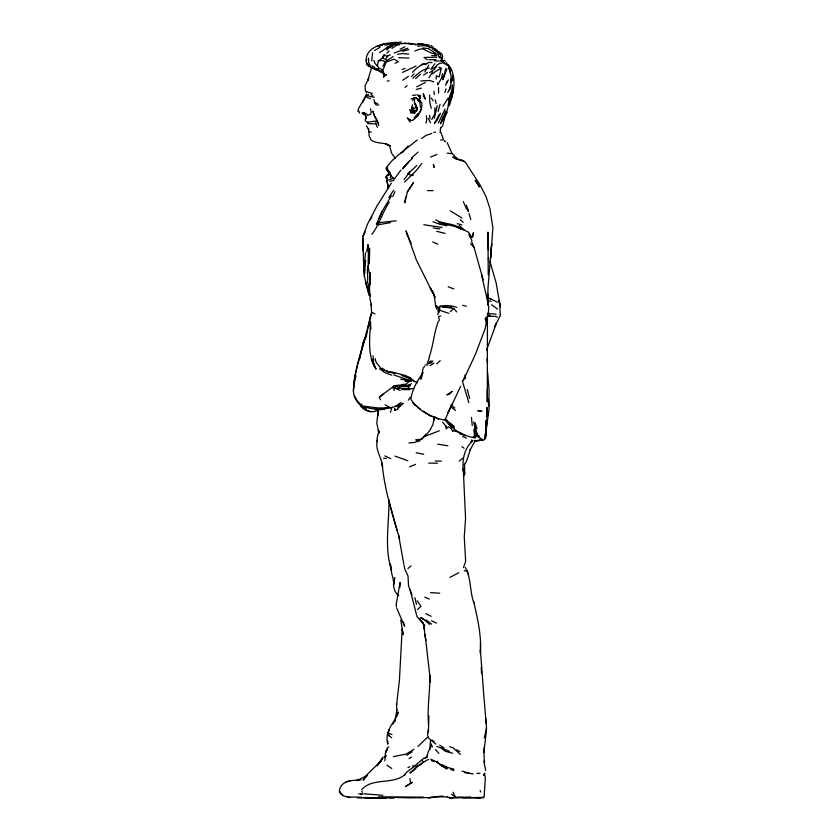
<?xml version="1.0" encoding="UTF-8"?>
<svg xmlns="http://www.w3.org/2000/svg" width="840" height="840" viewBox="0 0 840 840"><rect width="100%" height="100%" fill="white"/><g stroke="black" fill="none" stroke-linecap="round" stroke-linejoin="round"><path stroke-width="1.26" d="M480.459 642.936L480.375 653.153C481.656 635.67 477.519 618.545 473.718 601.619M436.191 79.107L436.191 75.758L439.183 76.933L441.242 68.292L438.711 67.179M487.389 361.935L487.389 358.176L487.442 362.555M452.666 80.923L452.687 75.6M487.41 316.565L487.274 324.86L487.4 315.767M398.003 409.29L394.632 410.319L394.643 408.839M390.716 175.224L386.631 169.743L386.232 168.368L387.293 166.792L387.492 169.312L393.267 178.909M428.411 732.197L428.831 715.722M440.612 127.533L440.097 132.279M429.881 749.364L430.269 743.348M487.631 305.014L487.977 288.068L491.663 243.695L490.665 258.426M486.108 428.862L485.457 438.501L486.14 420.704L485.457 438.501M488.24 274.838L487.967 232.113L488.324 250.173M484.144 796.436L485.31 778.102L484.565 773.262L483.777 775.383L484.628 773.42M487.631 303.513L487.61 293.486L487.631 304.626M434.931 107.636L434.774 113.862L431.812 119.448M463.722 476.165L464.751 473.75L464.425 464.09M389.025 499.863C389.13 523.205 384.185 547.732 391.451 570.245L391.262 567.913M399.903 587.465L400.092 582.519L396.291 603.845M371.731 60.921L372.561 52.815M402.161 629.002L399.431 680.127L396.554 705.044L396.879 710.997M365.652 260.368L364.381 276.171L368.981 295.355M487.463 418.635L486.014 429.776M370.451 323.904C369.726 339.024 367.3 355.772 376.089 369.18L371.322 358.869L374.661 366.776L373.905 363.531M390.485 176.809L390.421 177.839L391.052 175.413M485.604 718.326C488.555 733.11 482.171 747.474 484.575 762.279M491.096 252.725L490.781 256.673L492.881 227.829L489.93 208.541L486.056 196.76L480.155 185.062L465.623 162.677L462.483 160.398L455.7 158.613L452.75 156.891L455.973 159.023M397.845 408.524L403.179 403.284C388.469 411.002 354.417 414.435 353.378 390.757C354.218 370.02 361.673 350.385 367.343 330.656M369.81 322.119L370.02 319.683M485.646 434.038L485.289 437.913L485.688 434.133M487.589 416.325L487.935 412.44M384.878 760.872L385.466 753.091L387.282 748.828M396.554 705.044L396.69 703.658M484.229 737.961L486.654 728.028M412.461 104.822L410.718 112.665L414.456 113.274L416.671 110.702L417.312 107.52L416.671 110.702M450.24 97.293C448.214 105.704 447.206 114.114 441.956 121.412M359.688 113.127L358.166 111.101L358.439 108.591L365.705 96.548M377.895 412.766L376.782 423.181L378.851 432.779M433.933 419.947L434.196 417.459M366.397 125.769L368.75 129.518L368.393 128.51L369.212 136.174L371.038 139.912C376.582 144.312 384.52 141.834 390.264 145.929L385.014 143.483L389.582 145.866L391.692 153.321L395.336 158.393M365.505 252.714L363.815 271.31L364.381 276.171M410.372 119.952L407.211 117.978L409.28 120.477L412.692 120.299C418.373 116.456 422.195 110.219 421.911 103.236L419.895 100.065L416.199 97.839L414.593 97.65L411.054 98.984M485.037 435.803L485.331 433.219M485.951 431.613L489.101 408.471L488.439 398.874M394.023 580.976C392.753 586.299 394.338 592.452 398.822 595.791M378.725 431.351L377.087 438.522L377.213 441.745L377.454 440.181C374.493 449.39 382.074 457.727 382.557 466.998L382.147 463.187C384.248 489.069 392.375 513.944 399.546 538.766L398.769 535.605M427.518 735.389L428.243 729.54M423.286 367.521L420.872 379.197L422.09 375.701M487.568 415.034L487.893 412.44M396.889 709.748L395.073 721.266M484.743 438.386L484.712 439.509M378.031 415.989L378.378 411.369M485.993 426.227L486.35 423.769M486.707 421.312L487.064 418.856M353.378 390.757L354.123 385.802M420.105 95.55L419.632 98.637L419.612 96.38L418.268 95.949L420.105 95.55L416.945 94.836M405.657 197.159L404.796 202.787L407.379 191.888L413.574 182.49L407.379 191.888M448.235 105.189L448.634 102.659M367.868 289.873L368.991 282.901M437.451 82.803L437.798 84.851L441.808 77.574L442.449 73.595M394.779 577.385L393.53 585.018C394.359 579.159 390.768 573.836 391.199 568.029M435.918 744.103L430.679 739.946L430.29 742.276L432.443 746.97M366.765 251.927L367.994 244.587C369.128 253.995 367.132 263.456 369.159 272.822M451.259 99.645L453.443 89.649L451.374 96.883M397.299 715.796L398.255 712.089L392.879 724.059L394.884 720.111C389.571 726.894 385.035 735.325 387.839 744.156L387.649 740.702M381.433 71.053L384.51 75.968L386.495 74.55L383.344 77.102L384.51 75.968L383.124 72.104L381.497 69.29L379.428 68.555L377.412 66.013L378.315 60.953L381.938 58.223L384.038 54.548L386.442 56.175L390.401 54.873M359.583 359.195L362.681 344.18L364.633 338.425M437.294 105.588L434.291 118.178M367.668 329.647L370.052 317.184L371.669 312.648L370.944 304.122M394.632 410.319L394.968 408.587M449.274 105.714C453.296 93.817 456.792 79.558 450.576 67.798L441.284 60.596L442.229 57.288L441.284 60.596L443.09 60.921L444.014 60.228M472.458 237.374L473.519 232.502L472.311 237.384M434.185 418.604L432.894 424.62L429.923 430.28L427.171 433.577M368.172 265.472C366.062 271.772 369.117 278.24 366.765 284.644L365.306 281.264M365.379 339.444L367.269 331.159M370.293 318.518L371.669 312.648M445.841 68.428L442.88 79.821L446.859 69.048M444.171 140.963L444.308 140.406L445.589 141.74M356.003 375.764L353.923 384.3L354.69 377.202L357.42 365.757M445.043 116.351L442.764 125.612L440.465 128.352M357.725 364.56L362.303 348.338M449.642 89.912L450.524 86.425M429.345 357.861L427.203 363.52L432.106 362.859M484.26 747.159L483.745 752.619M362.639 347.078L369.065 322.56L369.086 325.899M438.039 111.668L440.034 104.339M425.911 123.081L426.709 120.267L426.405 115.742M429.082 357.315C433.367 345.576 433.976 332.577 438.386 321.174M390.464 412.335L391.839 407.589M371.616 67.662L367.7 80.577L368.812 78.278L365.096 85.544L365.221 89.492M445.106 108.98L438.396 122.955M391.724 737.793L388.857 735.651L388.154 733.163L389.361 729.488M445.61 85.407L447.017 81.207M386.526 750.089L385.466 753.091M464.405 465.15L466.893 460.173L470.505 449.106L470.138 449.915L475.115 440.738M419.864 619.448L420.42 617.831L423.864 619.479L429.524 624.372M414.456 113.274L414.309 112.13L411.18 111.227L413.522 107.279M437.776 314.559L439.005 311.115L438.459 312.764L438.417 308.364M349.933 797.664L342.899 795.627L339.423 791.469C339.969 780.308 352.821 780.255 361.158 779.867M444.78 92.463L446.093 88.83M363.122 251.118L362.985 236.229L367.51 224.165L376.961 205.978L391.346 183.152M489.941 261.397L496.23 283.206L500.273 306.957L498.876 300.815C501.333 305.456 498.981 310.264 500.577 314.979L494.697 326.76L496.524 322.969L486.56 350.123M482.034 439.026L478.517 437.189L478.422 435.362L476.228 435.162M443.342 116.739L440.517 123.753L445.61 111.195M485.111 319.252L485.867 317.457M362.681 344.18L364.822 339.077M366.051 60.921L366.818 59.136M371.879 234.36C379.449 224.564 382.358 212.457 389.214 202.293M365.253 338.058L366.639 334.887M428.988 77.752L432.695 71.652M378.861 218.841L382.116 211.397L391.409 195.815M428.799 64.995L424.82 71.862M487.421 316.733L488.313 314.727L488.723 306.254L481.499 274.565M382.116 211.397L376.457 223.976L377.412 224.952L390.495 222.59M392.711 196.623L394.979 191.646M475.262 434.794L474.243 437.441L476.312 436.737L475.262 434.794L474.59 428.715M460.582 386.358L444.843 420.116C431.77 417.953 418.183 410.571 410.886 399.284C412.146 389.718 417.312 380.352 423.224 372.677M463.481 567.588L465.644 561.446L464.268 536.886L465.56 518.679L463.26 468.542L463.376 471.156C461.958 460.352 464.132 448.697 472.416 441.021L471.534 439.908M439.331 114.314L434.406 123.448L436.947 120.53L440.528 113.274M383.008 66.245L385.024 61.887L393.225 56.553M463.071 380.951L465.36 376.089M363.919 99.823L362.407 102.49L366.629 94.133M447.772 412.692L451.899 404.261M446.712 83.296L448.34 79.979M431.382 745.574L428.18 751.989L426.689 757.092L427.382 756.032L425.303 758.489M463.953 379.008L475.514 354.092L485.289 328.293L486.15 323.127L485.531 319.053M400.176 390.369L394.58 388.122L395.819 385.707L405.689 386.253L409.878 385.665L411.233 383.471M429.566 72.597L434.658 69.121L437.126 64.943L440.108 63.157L442.05 63.294M362.985 236.229L365.18 231.998M447.731 92.631C452.161 85.481 452.361 75.558 448.822 67.977M444.812 116.298L447.153 112.266M437.997 311.031L438.953 309.393M384.573 55.115L382.82 58.107L386.988 60.197M418.446 114.24L421.187 109.589M368.351 94.164L366.082 97.083M369.863 220.174L371.889 216.962M442.901 106.292L448.308 97.839M388.868 197.578L393.635 190.228M383.03 757.187L377.108 765.828L382.631 758.247L379.743 762.216L381.139 760.799L366.503 775.152L363.174 780.15L367.5 775.11L365.264 777.315L366.649 775.961L356.664 780.549L358.911 780.213M408.356 400.197L410.277 397.268M387.555 748.954L386.253 750.908L387.713 747.337L388.868 747.001M387.334 49.392L386.967 49.938C393.036 42.126 403.483 43.512 412.178 43.859M386.085 58.495L387.86 55.986M412.43 100.716L414.593 97.65L414.488 103.173L417.113 107.972L414.488 103.173L416.209 105.168L415.558 107.688L412.713 109.578L411.59 107.342M404.334 775.31L406.308 772.517L413.879 766.71M404.628 166.268L402.812 168.714L408.66 162.278M394.076 179.34L400.964 170.047M421.921 760.557L423.738 761.922L419.958 764.999L417.501 765.818L414.519 769.766L409.836 773.062C415.853 767.812 421.565 762.615 428.904 759.202M434.868 63.714L430.826 69.3L436.191 66.749M421.911 163.475L415.821 171.003L404.607 181.997M387.293 174.983L386.536 176.138L387.104 179.225L385.749 177.261L389.729 172.305M404.135 179.487L409.899 171.811L407.852 173.765L411.59 175.529L413.427 175.025M410.34 160.44L412.367 158.172L411.558 157.93L418.12 152.061M389.834 173.303L386.232 168.368C391.346 158.917 401.352 153.878 408.135 146.003M425.891 434.165L421.554 439.247L415.979 439.929L421.554 439.247L426.709 434.395M401.719 375.48L409.469 378.599L410.277 377.675L414.498 381.633M384.206 757.197L386.295 756.084M416.787 165.575L407.852 173.765M373.202 96.243L372.435 97.094L367.458 95.634L365.673 96.107M430.909 360.685L429.188 362.596L433.031 361.011M401.1 385.675L398.202 388.7L394.58 388.122M388.447 175.539L389.855 174.006M339.423 791.469L340.505 792.477M414.036 117.883L418.12 113.442M409.752 160.692L403.19 167.591M409.868 389.697L401.656 389.508L407.883 388.353L409.878 385.665L399.189 385.171L394.495 385.655L392.669 387.566L394.433 390.443M411.569 76.44L414.131 73.805M428.4 736.333L418.026 746.403M361.631 789.705C372.76 777.063 392.742 785.284 405.258 774.407M386.841 53.267L389.183 50.988M412.86 78.278C417.449 73.794 422.825 69.216 429.282 67.967M450.324 311.766L453.747 308.5L456.687 311.913M412.367 72.366C416.272 68.261 421.008 64.092 426.888 63.578L428.568 62.454L432.075 62.538M415.622 78.603L420.431 74.141M436.695 363.941L440.192 360.685M405.069 87.402L407.096 85.564M432.673 73.941L435.425 71.495L441.242 68.292M417.48 609.525L420.966 606.417L417.27 600.873M462.504 458.315L459.312 461.024M405.027 149.667L417.228 140.028M437.567 761.282L436.758 761.953L430.878 759.224M407.904 568.554L411.054 565.898M385.906 48.552L388.416 46.505M379.292 397.236L383.502 394.023L379.292 397.236L380.562 399.819M379.554 52.637L389.256 46.221L393.183 44.53M412.713 767.561L423.749 758.3L427.067 757.071M374.315 97.177L373.968 97.535M394.495 385.655L382.253 394.863M470.484 442.292L472.416 441.021M421.606 138.527L425.911 135.482L431.729 133.465M395 406.697L401.037 402.413M441.808 77.574L443.762 76.198M391.933 48.416L395.913 45.675M423.56 75.127L427.529 72.419M416.84 116.267L418.247 115.311M402.685 80.252L408.44 76.388M393.519 177.597L390.737 179.466L386.81 180.411L388.584 188.297L386.81 180.411M410.592 783.447L412.335 782.324L405.416 786.566L410.592 783.447L409.92 778.586M406.791 755.255L412.219 751.811M430.143 365.6L434.007 363.153M409.007 758.646L411.569 757.061M458.735 572.723L449.915 577.395M413.931 749.312L406.088 754.11L393.435 756.641M402.56 72.387L416.084 66.035M374.588 50.547L379.964 47.376M389.792 47.596L392.511 46.053M400.985 153.037L404.019 151.347M425.407 82.498L416.756 86.803M400.144 49.193L404.901 46.777M395.052 63.284L398.296 61.688L394.181 59.168L386.221 62.034L382.977 69.993L383.124 72.104M409.542 384.405L406.634 385.802L400.869 385.686M407.946 767.613L409.773 766.731M379.218 222.663L376.457 223.976L378.872 221.655L379.218 222.663L396.113 220.815M378.137 410.015C371.018 414.33 361.536 409.71 358.774 402.339M424.935 436.37L439.352 430.742M394.296 52.941L407.862 48.206M397.625 407.075L400.292 405.951M384.657 43.806L377.465 46.379L382.452 45.245M409.626 466.841L415.569 464.394M430.479 157.091L436.989 154.413M412.713 109.578L414.005 110.922L416.608 109.872M367.647 122.63L367.5 123.27L368.959 123.722L375.953 123.805L377.391 127.323M414.844 51.02L419.832 49.098L422.919 48.888L431.351 53.067L433.944 53.56L436.538 55.671L431.729 55.503M390.915 44.111L396.186 42.221M375.06 409.71L378.294 408.597M385.266 755.822L385.896 755.611M476.007 440.664L483.851 439.992M402.119 69.395L405.058 68.481M378.315 60.953L382.631 60.396L385.024 61.887M420.21 440.727L414.414 442.428L408.923 442.985M394.17 44.111L398.538 42.871M453.747 308.5L439.95 306.317L438.281 308.007L438.701 312.406M347.319 796.971L361.631 797.234M402.455 51.272L408.702 49.623M416.325 89.428L421.376 88.106M473.288 436.548L474.621 436.223L473.823 429.387M440.759 315.956L438.669 316.47L439.362 320.502M389.823 181.367L393.75 180.422M346.048 781.841L349.902 780.99M387.167 81.123L389.025 80.734M453.663 797.643L470.589 796.992M396.291 45.349L399.609 44.73M420.872 80.934L429.744 80.462L433.808 81.879M434.963 797.181L430.521 797.423M385.035 45.203L392.543 43.88M397.562 54.285L402.329 53.55L408.723 54.086M421.312 64.323L426.888 63.578M433.745 132.352L435.582 132.111M428.536 797.675L441.977 796.299L442.817 796.331L435.824 796.562L446.723 796.992M379.481 409.794L383.954 409.248M474.894 441.074L482.99 440.129M397.877 42.378L401.499 42M401.436 384.584L406.193 384.132L409.164 381.486L405.185 380.982L411.222 381.014L393.656 374.871M396.68 42.493C384.101 42.43 361.788 47.366 367.028 64.648L368.718 66.329L374.84 69.342M387.954 44.132L391.377 43.806M412.556 95.371L415.769 95.088M483.252 797.412L483.977 797.349L462.588 797.832M417.984 46.452C426.248 44.195 434.133 47.397 439.226 54.138M379.88 408.272L388.899 407.516L384.52 408.796L364.434 406.224M398.738 57.698L408.996 58.118M442.606 307.02L451.794 307.241M440.58 140.018L442.628 139.881M409.941 797.822L432.264 797.57M463.47 797.37L455.459 797.275L451.563 794.147M451.647 153.647L447.29 153.153M476.721 440.538L481.719 440.265M378.231 69.773L374.451 68.302L372.425 68.397L368.634 64.974L367.028 64.648L366.608 62.612M478.916 436.181L479.567 436.149M366.576 63.483L367.668 63.924M390.086 797.759L394.905 797.57M363.678 797.633L366.114 797.549M425.177 365.012L428.064 364.949M426.731 44.541L420.84 44.394M424.001 797.15L378.494 796.803M374.451 68.302L378.546 69.058M488.471 316.344L495.106 316.312L497.584 317.1M394.076 797.864L357.389 797.885M386.411 797.895L366.23 797.853M439.803 61.026L441.882 61.026L444.738 63.924M428.935 59.693L436.118 59.703L434.385 60.879L438.784 61.016M476.858 773.356L480.07 773.377M428.673 463.113L437.504 463.166M477.519 797.769L480.543 797.8L449.558 797.716L452.571 797.8L448.392 797.454L447.027 796.572M409.668 797.8L396.239 797.528M449.558 797.716L452.592 797.759L450.408 797.622M435.341 461.024L441.389 461.118M427.445 190.596L433.072 190.701M378.872 104.979L376.163 104.916L374.419 102.669M421.05 44.247L423.161 44.3M414.876 44.72L418.478 44.814M487.263 315.157L490.298 315.242M474.516 797.57L483.116 797.822M412.419 765.912L415.422 766.038M427.298 797.601L430.038 797.706M383.712 458.346L386.431 458.462M363.72 793.769L382.945 795.312M496.146 314.181L487.221 313.32M358.774 793.842L362.072 793.989M403.988 43.082L415.306 44.1M430.563 592.641L439.74 593.176M436.842 57.225L424.001 57.446L427.319 59.724M408.23 43.344L413.049 43.649M410.277 377.675L405.216 375.469L393.76 372.488L389.582 372.204L395.22 373.517M413.69 388.742L398.906 388.091L395.819 385.707M418.499 43.869L422.1 44.142M423.843 63.987L425.828 64.145M473.939 440.391L474.548 440.444M393.76 372.488L388.395 372.036L386.358 370.325M448.392 797.454L449.327 797.538M460.183 160.419L462.661 160.681L460.278 160.178M385.749 177.261L386.915 177.387M429.723 45.234L417.428 43.565M422.751 47.974L428.631 48.636L437.871 54.684L439.929 58.013L438.879 56.354M362.135 113.82L365.411 114.188M423.822 224.732L442.05 227.419M464.793 772.663L473.267 773.945M437.766 444.181L447.867 445.788M366.744 91.655L372.32 93.45M433.188 227.892L439.887 228.995M400.701 379.239L411.222 381.014M446.985 225.74L439.677 224.27L432.978 221.708M416.136 452.718L423.675 454.262M464.226 570.559L466.893 571.137M487.82 300.731L491.106 301.476M462.63 305.361L466.284 306.18M436.695 231.315L445.127 233.373M457.191 223.661L461.811 224.837M462 771.173L469.193 773.042M453.905 769.157L448.487 767.76L441.808 764.694M457.842 431.949L452.844 430.594L452.697 431.319L450.923 428.284L448.256 426.668M452.687 753.28L444.917 751.118L441.431 748.125L436.832 746.413M395.073 456.12L407.831 460.74M371.658 312.375L374.976 313.856M448.749 313.299L440.255 310.454L439.541 309.015L439.95 306.317C445.452 305.067 451.479 305.351 456.761 307.377M377.612 103.561L374.945 102.785L373.832 99.593M369.201 131.596L371.301 132.206M419.706 797.496L420.693 797.779M358.166 111.101L358.985 111.342M438.784 222.59L454.913 226.496L460.709 228.827M362.135 794.409L360.948 794.042L361.526 794.504M480.102 439.183L482.412 440.233M450.66 769.461L453.999 770.5M459.228 433.619L465.759 435.719M449.316 751.212L441.431 748.125M431.403 760.651L434.332 761.628M381.801 72.66L378.661 70.98M388.154 733.163L391.986 734.475M475.335 437.987C463.207 435.95 452.109 429.828 444.917 419.601M449.768 746.666L453.243 747.936L460.373 754.415M375.05 69.647L377.118 70.413M367.364 97.492L370.43 98.658M391.745 375.197L384.731 372.498L379.565 368.781M458.882 432.348L462.011 433.556M448.224 286.766L453.768 288.939M487.2 297.444L491.715 299.229M370.692 411.82L364.623 409.427L361.211 403.977M435.74 219.902C443.656 224.396 453.863 222.978 461.044 228.722M389.214 372.278L381.633 369.149L376.12 362.387L375.155 358.606M440.958 765.125L443.688 766.269M462.651 436.527L466.326 438.102M497.322 302.012L487.337 297.675M424.82 597.146L429.282 599.077M432.737 241.899L437.85 244.146M430.679 739.946L427.991 737.552M431.34 620.687L436.475 623.081M384.815 455.868L390.716 458.63M427.613 46.179L430.427 47.534M383.061 72.492L376.383 69.08M413.123 380.615L417.543 382.767M425.691 613.63L431.13 616.287M386.935 765.177L391.734 768.526M439.425 308.584L436.013 305.498L437.356 306.957M462.483 160.398L464.489 161.427M385.067 404.817L391.115 408.019M460.793 228.827L456.55 226.559L468.457 232.145L471.954 237.31M441.62 765.88L446.954 768.821L436.758 761.953L440.055 764.736M450.125 210.746L461.947 218.012M371.868 65.72L374.577 67.295M441.998 765.923L446.954 768.821M456.792 749.847L459.879 751.663M459.081 159.925L455.7 157.889L457.296 158.917L451.889 153.195L447.206 142.674M499.957 314.601L500.577 314.979M386.62 169.407L388.395 170.51M438.48 419.181L434.879 416.923L430.427 415.968L423.276 411.128M439.667 745.133L444.098 747.915M438.365 51.639L441.767 53.938L442.764 56.543M432.443 48.71L436.779 51.639M491.505 304.762L497.627 309.046M448.602 423.906L454.43 428.085L446.25 419.475M461.906 446.639L464.111 448.256M437.598 52.09L439.519 53.508M426.101 619.909L431.634 624.173M432.254 740.061L434.165 741.542M444.308 60.375L445.399 61.257M421.439 617.505L423.864 619.479M450.093 423.045L454.241 426.457M370.965 94.406L372.425 95.613M382.274 368.267L384.468 370.083M412.724 402.696L420.368 409.112M450.933 406.749L455.427 410.529M451.101 404.87L454.85 408.041M464.709 230.381L459.281 225.477M360.402 405.636L363.752 408.649M460.247 219.713L463.218 222.39M417.585 100.055L419.874 102.186L420.462 107.426M435.173 48.636L440.055 53.34L441.882 61.026M377.412 66.013L374.903 63.346L373.842 60.449M342.899 795.627L339.654 792.194L341.324 794.388M364.119 406.739L366.282 409.059M435.382 749.553L438.89 753.333M409.469 378.599L410.928 380.184M431.172 45.413L434.595 49.255M470.62 243.632L474.128 247.601L483.168 279.888M442.617 422.195L447.636 428.148M416.199 97.839L419.874 102.186M412.619 402.077L415.275 405.605M465.276 567.462C471.387 578.109 469.623 591.402 473.855 602.879M473.718 421.995L475.997 432.169L478.517 437.189M411.558 157.93L412.01 158.603M431.351 98.091L433.125 100.779M374.462 115.867L376.824 119.627L378.725 125.57M440.937 132.332L443.363 139.346M359.205 404.229L354.385 395.787M436.842 309.173L435.729 306.453L434.112 294.735L435.046 297.496L416.388 260.012L406.035 230.864L407.505 235.767M387.555 733.488L388.857 735.651M417.113 765.156L417.501 765.818M378.168 122.787L374.105 115.416L372.887 111.132L374.062 114.681M368.014 65.047L368.718 66.329M432.716 292.457L430.195 287.837L433.881 294.609M428.264 118.398L430.553 122.798M409.28 120.477L410.141 122.136M411.18 243.442L406.844 233.552M365.295 90.258L366.461 92.547M433.629 293.738L432.191 290.745L434.584 295.911M463.355 201.611L466.494 209.024M453.065 792.225L455.459 797.275M424.2 366.209L424.589 367.017M407.589 575.148L404.744 568.974L404.103 565.331M471.902 240.618L469.035 234.066L470.18 237.164M449.284 66.16L451.143 70.423M370.409 66.496L368.676 62.486L368.571 58.212M471.618 241.584L474.128 247.601M389.245 171.486L390.169 173.722M449.39 67.505L448.161 64.512L449.4 67.977M390.044 563.661L391.167 566.748M411.915 595.172L408.576 585.942L407.988 575.82M365.852 283.679L368.959 292.897M468.878 402.665L462.315 380.93M475.125 422.751L477.005 428.484M480.165 790.514L480.638 791.984M446.555 62.538L447.468 65.447M466.442 205.149L468.394 211.407L467.775 209.317M362.061 791.154L362.46 792.466M403.326 621.999L404.681 626.493L396.711 608.16M397.047 530.323L389.498 502.971M469.024 213.602L470.82 219.65M467.344 570.864L468.573 575.19M409.815 109.452L410.718 112.665L414.309 112.13L414.005 110.922M410.056 589.46L416.976 616.55L424.798 625.716L421.218 620.456L423.181 623.291L424.578 629.297L423.696 625.086L425.765 640.416L425.03 634.484M431.267 108.329L429.765 102.564L429.629 94.983M467.313 389.477L469.56 398.444M449.159 68.355L450.576 74.025M475.199 426.237L477.488 435.729M369.705 297.738L371.595 305.792M414.876 597.587L416.43 604.422M419.612 96.38L420 98.102M435.33 99.876L436.139 103.604M483.819 761.177L485.699 770.5M464.93 374.945L465.675 378.504M378.924 432.495L378.431 429.986L378.808 433.566M370.524 108.78L371.185 112.192L370.681 114.135L367.742 115.385L366.828 113.988L362.366 112.466L364.928 113.106L364.119 114.482L365.967 116.025L366.082 118.703L366.481 116.319C361.967 125.171 371.332 121.107 375.669 121.076L375.953 123.805M398.738 535.773L403.798 564.123M367.322 286.178L368.004 289.905M433.85 91.35L434.438 94.605M432.726 47.103L432.852 47.796M445.694 425.754L446.25 429.093M402.318 629.286L403.116 634.641L400.754 620.036M372.971 355.761L373.716 361.137M472.227 425.492L471.481 417.469M429.608 115.301L430.059 118.808M484.197 699.562L486.108 723.261M487.578 372.162L489.122 390.631L488.786 406.108L488.407 402.329M384.153 73.028L384.51 75.968M430.458 679.959L429.87 675.087C430.091 691.53 427.161 707.921 428.495 724.437M430.521 681.965L425.681 639.65M387.293 166.792L387.492 169.312M387.912 185.115L388.122 188.213M396.27 604.485L396.417 606.932M464.709 473.046L464.751 473.75M363.825 271.793L362.911 238.361M370.514 321.752L370.829 329.469M480.406 649.95L484.04 698.764M481.278 667.202L481.53 673.47M370.209 294.452L370.282 296.867L369.506 290.377L369.957 272.444L370.02 284.75M369.327 263.907L369.716 248.168M488.471 257.712L488.513 260.222M450.66 78.719L450.723 82.226M438.501 87.539L438.575 93.135M452.308 85.355L452.34 89.386L448.539 100.748L452.34 89.386L452.34 84.924M487.431 317.719L487.294 401.919L487.242 389.477M378 408.345L378.021 413.879M487.095 407.505L486.57 416.955L487.095 407.505M452.183 391.398L449.117 394.349L446.838 394.853L452.183 391.398M380.405 45.465L377.223 46.274L380.373 45.455M479.756 410.907L477.761 410.666L481.898 411.358L479.756 410.907M425.429 98.91L423.455 96.138L423.381 93.482L425.429 98.91M478.433 185.041L475.178 180.233L479.493 186.974L478.433 185.041M433.881 166.394L433.356 164.43L434.06 167.444L433.881 166.394"/></g></svg>
